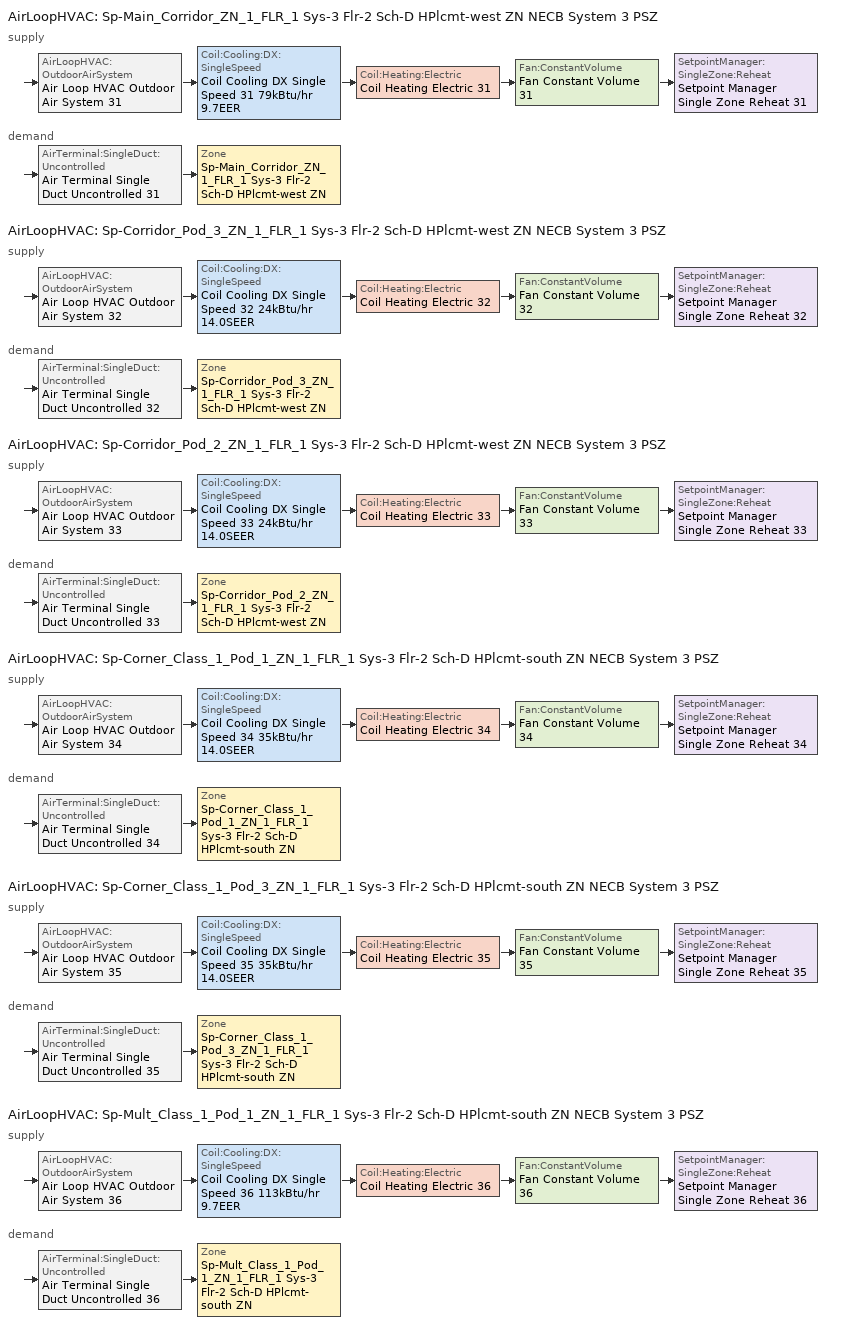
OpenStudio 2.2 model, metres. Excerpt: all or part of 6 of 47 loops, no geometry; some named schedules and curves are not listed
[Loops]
AirLoopHVAC 'Sp-Main_Corridor_ZN_1_FLR_1 Sys-3 Flr-2 Sch-D HPlcmt-west ZN NECB System 3 PSZ'
 supply: AirLoopHVAC:OutdoorAirSystem 'Air Loop HVAC Outdoor Air System 31' > Coil:Cooling:DX:SingleSpeed 'Coil Cooling DX Single Speed 31 79kBtu/hr 9.7EER' > Coil:Heating:Electric 'Coil Heating Electric 31' > Fan:ConstantVolume 'Fan Constant Volume 31' > SetpointManager:SingleZone:Reheat 'Setpoint Manager Single Zone Reheat 31'
 demand: AirTerminal:SingleDuct:Uncontrolled 'Air Terminal Single Duct Uncontrolled 31' > Zone 'Sp-Main_Corridor_ZN_1_FLR_1 Sys-3 Flr-2 Sch-D HPlcmt-west ZN'
AirLoopHVAC 'Sp-Corridor_Pod_3_ZN_1_FLR_1 Sys-3 Flr-2 Sch-D HPlcmt-west ZN NECB System 3 PSZ'
 supply: AirLoopHVAC:OutdoorAirSystem 'Air Loop HVAC Outdoor Air System 32' > Coil:Cooling:DX:SingleSpeed 'Coil Cooling DX Single Speed 32 24kBtu/hr 14.0SEER' > Coil:Heating:Electric 'Coil Heating Electric 32' > Fan:ConstantVolume 'Fan Constant Volume 32' > SetpointManager:SingleZone:Reheat 'Setpoint Manager Single Zone Reheat 32'
 demand: AirTerminal:SingleDuct:Uncontrolled 'Air Terminal Single Duct Uncontrolled 32' > Zone 'Sp-Corridor_Pod_3_ZN_1_FLR_1 Sys-3 Flr-2 Sch-D HPlcmt-west ZN'
AirLoopHVAC 'Sp-Corridor_Pod_2_ZN_1_FLR_1 Sys-3 Flr-2 Sch-D HPlcmt-west ZN NECB System 3 PSZ'
 supply: AirLoopHVAC:OutdoorAirSystem 'Air Loop HVAC Outdoor Air System 33' > Coil:Cooling:DX:SingleSpeed 'Coil Cooling DX Single Speed 33 24kBtu/hr 14.0SEER' > Coil:Heating:Electric 'Coil Heating Electric 33' > Fan:ConstantVolume 'Fan Constant Volume 33' > SetpointManager:SingleZone:Reheat 'Setpoint Manager Single Zone Reheat 33'
 demand: AirTerminal:SingleDuct:Uncontrolled 'Air Terminal Single Duct Uncontrolled 33' > Zone 'Sp-Corridor_Pod_2_ZN_1_FLR_1 Sys-3 Flr-2 Sch-D HPlcmt-west ZN'
AirLoopHVAC 'Sp-Corner_Class_1_Pod_1_ZN_1_FLR_1 Sys-3 Flr-2 Sch-D HPlcmt-south ZN NECB System 3 PSZ'
 supply: AirLoopHVAC:OutdoorAirSystem 'Air Loop HVAC Outdoor Air System 34' > Coil:Cooling:DX:SingleSpeed 'Coil Cooling DX Single Speed 34 35kBtu/hr 14.0SEER' > Coil:Heating:Electric 'Coil Heating Electric 34' > Fan:ConstantVolume 'Fan Constant Volume 34' > SetpointManager:SingleZone:Reheat 'Setpoint Manager Single Zone Reheat 34'
 demand: AirTerminal:SingleDuct:Uncontrolled 'Air Terminal Single Duct Uncontrolled 34' > Zone 'Sp-Corner_Class_1_Pod_1_ZN_1_FLR_1 Sys-3 Flr-2 Sch-D HPlcmt-south ZN'
AirLoopHVAC 'Sp-Corner_Class_1_Pod_3_ZN_1_FLR_1 Sys-3 Flr-2 Sch-D HPlcmt-south ZN NECB System 3 PSZ'
 supply: AirLoopHVAC:OutdoorAirSystem 'Air Loop HVAC Outdoor Air System 35' > Coil:Cooling:DX:SingleSpeed 'Coil Cooling DX Single Speed 35 35kBtu/hr 14.0SEER' > Coil:Heating:Electric 'Coil Heating Electric 35' > Fan:ConstantVolume 'Fan Constant Volume 35' > SetpointManager:SingleZone:Reheat 'Setpoint Manager Single Zone Reheat 35'
 demand: AirTerminal:SingleDuct:Uncontrolled 'Air Terminal Single Duct Uncontrolled 35' > Zone 'Sp-Corner_Class_1_Pod_3_ZN_1_FLR_1 Sys-3 Flr-2 Sch-D HPlcmt-south ZN'
AirLoopHVAC 'Sp-Mult_Class_1_Pod_1_ZN_1_FLR_1 Sys-3 Flr-2 Sch-D HPlcmt-south ZN NECB System 3 PSZ'
 supply: AirLoopHVAC:OutdoorAirSystem 'Air Loop HVAC Outdoor Air System 36' > Coil:Cooling:DX:SingleSpeed 'Coil Cooling DX Single Speed 36 113kBtu/hr 9.7EER' > Coil:Heating:Electric 'Coil Heating Electric 36' > Fan:ConstantVolume 'Fan Constant Volume 36' > SetpointManager:SingleZone:Reheat 'Setpoint Manager Single Zone Reheat 36'
 demand: AirTerminal:SingleDuct:Uncontrolled 'Air Terminal Single Duct Uncontrolled 36' > Zone 'Sp-Mult_Class_1_Pod_1_ZN_1_FLR_1 Sys-3 Flr-2 Sch-D HPlcmt-south ZN'
[Sizing:Zone] Zone Cooling Design Supply Air Temperature Input Method=SupplyAirTemperature; Zone Cooling Design Supply Air Temperature {C}=13; Zone Cooling Design Supply Air Temperature Difference {deltaC}=11.11; Zone Heating Design Supply Air Temperature Input Method=SupplyAirTemperature; Zone Heating Design Supply Air Temperature {C}=43; Zone Heating Design Supply Air Temperature Difference {deltaC}=11.11; Zone Cooling Design Supply Air Humidity Ratio {kg-H2O/kg-air}=0.0085; Zone Heating Design Supply Air Humidity Ratio {kg-H2O/kg-air}=0.008; Zone Heating Sizing Factor=1.3; Zone Cooling Sizing Factor=1.1; Cooling Design Air Flow Method=DesignDay; Heating Design Air Flow Method=DesignDay; Account for Dedicated Outdoor Air System=No; Dedicated Outdoor Air System Control Strategy=NeutralSupplyAir; Dedicated Outdoor Air Low Setpoint Temperature for Design {C}=autosize; Dedicated Outdoor Air High Setpoint Temperature for Design {C}=autosize
Sp-Main_Corridor_ZN_1_FLR_1 Sys-3 Flr-2 Sch-D HPlcmt-west ZN; Sp-Corridor_Pod_3_ZN_1_FLR_1 Sys-3 Flr-2 Sch-D HPlcmt-west ZN; Sp-Corridor_Pod_2_ZN_1_FLR_1 Sys-3 Flr-2 Sch-D HPlcmt-west ZN; Sp-Corner_Class_1_Pod_1_ZN_1_FLR_1 Sys-3 Flr-2 Sch-D HPlcmt-south ZN; Sp-Corner_Class_1_Pod_3_ZN_1_FLR_1 Sys-3 Flr-2 Sch-D HPlcmt-south ZN; Sp-Mult_Class_1_Pod_1_ZN_1_FLR_1 Sys-3 Flr-2 Sch-D HPlcmt-south ZN
[Zone equipment]
Sp-Main_Corridor_ZN_1_FLR_1 Sys-3 Flr-2 Sch-D HPlcmt-west ZN: Air Terminal Single Duct Uncontrolled 31, Zone HVAC Baseboard Convective Electric 31
Sp-Corridor_Pod_3_ZN_1_FLR_1 Sys-3 Flr-2 Sch-D HPlcmt-west ZN: Air Terminal Single Duct Uncontrolled 32, Zone HVAC Baseboard Convective Electric 32
Sp-Corridor_Pod_2_ZN_1_FLR_1 Sys-3 Flr-2 Sch-D HPlcmt-west ZN: Air Terminal Single Duct Uncontrolled 33, Zone HVAC Baseboard Convective Electric 33
Sp-Corner_Class_1_Pod_1_ZN_1_FLR_1 Sys-3 Flr-2 Sch-D HPlcmt-south ZN: Air Terminal Single Duct Uncontrolled 34, Zone HVAC Baseboard Convective Electric 34
Sp-Corner_Class_1_Pod_3_ZN_1_FLR_1 Sys-3 Flr-2 Sch-D HPlcmt-south ZN: Air Terminal Single Duct Uncontrolled 35, Zone HVAC Baseboard Convective Electric 35
Sp-Mult_Class_1_Pod_1_ZN_1_FLR_1 Sys-3 Flr-2 Sch-D HPlcmt-south ZN: Air Terminal Single Duct Uncontrolled 36, Zone HVAC Baseboard Convective Electric 36
[AirLoopHVAC] Design Supply Air Flow Rate {m3/s}=AutoSize
Name | Availability Schedule | Availability Manager
Sp-Main_Corridor_ZN_1_FLR_1 Sys-3 Flr-2 Sch-D HPlcmt-west ZN NECB System 3 PSZ | Sp-Main_Corridor_ZN_1_FLR_1 Sys-3 Flr-2 Sch-D HPlcmt-west ZN NECB System 3 PSZ Occ Sch | Availability Manager Night Cycle 28
Sp-Corridor_Pod_3_ZN_1_FLR_1 Sys-3 Flr-2 Sch-D HPlcmt-west ZN NECB System 3 PSZ | Sp-Corridor_Pod_3_ZN_1_FLR_1 Sys-3 Flr-2 Sch-D HPlcmt-west ZN NECB System 3 PSZ Occ Sch | Availability Manager Night Cycle 21
Sp-Corridor_Pod_2_ZN_1_FLR_1 Sys-3 Flr-2 Sch-D HPlcmt-west ZN NECB System 3 PSZ | Sp-Corridor_Pod_2_ZN_1_FLR_1 Sys-3 Flr-2 Sch-D HPlcmt-west ZN NECB System 3 PSZ Occ Sch | Availability Manager Night Cycle 19
Sp-Corner_Class_1_Pod_1_ZN_1_FLR_1 Sys-3 Flr-2 Sch-D HPlcmt-south ZN NECB System 3 PSZ | Sp-Corner_Class_1_Pod_1_ZN_1_FLR_1 Sys-3 Flr-2 Sch-D HPlcmt-south ZN NECB System 3 PSZ Occ Sch | Availability Manager Night Cycle 5
Sp-Corner_Class_1_Pod_3_ZN_1_FLR_1 Sys-3 Flr-2 Sch-D HPlcmt-south ZN NECB System 3 PSZ | Sp-Corner_Class_1_Pod_3_ZN_1_FLR_1 Sys-3 Flr-2 Sch-D HPlcmt-south ZN NECB System 3 PSZ Occ Sch | Availability Manager Night Cycle 9
Sp-Mult_Class_1_Pod_1_ZN_1_FLR_1 Sys-3 Flr-2 Sch-D HPlcmt-south ZN NECB System 3 PSZ | Sp-Mult_Class_1_Pod_1_ZN_1_FLR_1 Sys-3 Flr-2 Sch-D HPlcmt-south ZN NECB System 3 PSZ Occ Sch | Availability Manager Night Cycle 32
[Sizing:System] Type of Load to Size On=Sensible; Design Outdoor Air Flow Rate {m3/s}=Autosize; Minimum System Air Flow Ratio=1; Preheat Design Temperature {C}=7; Preheat Design Humidity Ratio {kg-H2O/kg-Air}=0.008; Precool Design Temperature {C}=13; Precool Design Humidity Ratio {kg-H2O/kg-Air}=0.008; Central Cooling Design Supply Air Temperature {C}=13; Central Heating Design Supply Air Temperature {C}=43; Sizing Option=NonCoincident; 100% Outdoor Air in Cooling=No; 100% Outdoor Air in Heating=No; Central Cooling Design Supply Air Humidity Ratio {kg-H2O/kg-Air}=0.0085; Central Heating Design Supply Air Humidity Ratio {kg-H2O/kg-Air}=0.008; Cooling Design Air Flow Method=DesignDay; Cooling Design Air Flow Rate {m3/s}=0; Heating Design Air Flow Method=DesignDay; Heating Design Air Flow Rate {m3/s}=0; System Outdoor Air Method=ZoneSum; Zone Maximum Outdoor Air Fraction=1; Cooling Supply Air Flow Rate Per Floor Area {m3/s-m2}=0.00996765; Cooling Fraction of Autosized Cooling Supply Air Flow Rate=1; Cooling Supply Air Flow Rate Per Unit Cooling Capacity {m3/s-W}=3.94755e-05; Heating Supply Air Flow Rate Per Floor Area {m3/s-m2}=0.00996765; Heating Fraction of Autosized Heating Supply Air Flow Rate=1; Heating Fraction of Autosized Cooling Supply Air Flow Rate=1; Heating Supply Air Flow Rate Per Unit Heating Capacity {m3/s-W}=3.15882e-05; Cooling Design Capacity Method=CoolingDesignCapacity; Cooling Design Capacity {W}=autosize; Cooling Design Capacity Per Floor Area {W/m2}=234.7; Fraction of Autosized Cooling Design Capacity=1; Heating Design Capacity Method=HeatingDesignCapacity; Heating Design Capacity {W}=autosize; Heating Design Capacity Per Floor Area {W/m2}=157; Fraction of Autosized Heating Design Capacity=1; Central Cooling Capacity Control Method=OnOff
Sp-Main_Corridor_ZN_1_FLR_1 Sys-3 Flr-2 Sch-D HPlcmt-west ZN NECB System 3 PSZ; Sp-Corridor_Pod_3_ZN_1_FLR_1 Sys-3 Flr-2 Sch-D HPlcmt-west ZN NECB System 3 PSZ; Sp-Corridor_Pod_2_ZN_1_FLR_1 Sys-3 Flr-2 Sch-D HPlcmt-west ZN NECB System 3 PSZ; Sp-Corner_Class_1_Pod_1_ZN_1_FLR_1 Sys-3 Flr-2 Sch-D HPlcmt-south ZN NECB System 3 PSZ; Sp-Corner_Class_1_Pod_3_ZN_1_FLR_1 Sys-3 Flr-2 Sch-D HPlcmt-south ZN NECB System 3 PSZ; Sp-Mult_Class_1_Pod_1_ZN_1_FLR_1 Sys-3 Flr-2 Sch-D HPlcmt-south ZN NECB System 3 PSZ
[Fan:ConstantVolume] Availability Schedule=Always On Discrete; Fan Efficiency=0.39975; Pressure Rise {Pa}=640; Maximum Flow Rate {m3/s}=AutoSize; Motor Efficiency=0.615
Fan Constant Volume 31; Fan Constant Volume 32; Fan Constant Volume 33; Fan Constant Volume 34; Fan Constant Volume 35; Fan Constant Volume 36
[Coil:Heating:Electric] Availability Schedule=Always On Discrete
Coil Heating Electric 31; Coil Heating Electric 32; Coil Heating Electric 33; Coil Heating Electric 34; Coil Heating Electric 35; Coil Heating Electric 36
[Coil:Cooling:DX:SingleSpeed] Availability Schedule=Always On Discrete; Rated Total Cooling Capacity {W}=autosize; Rated Sensible Heat Ratio=autosize; Rated Air Flow Rate {m3/s}=autosize; Rated Evaporator Fan Power Per Volume Flow Rate {W/(m3/s)}=773.3; Condenser Type=AirCooled; Evaporative Condenser Effectiveness=0; Evaporative Condenser Air Flow Rate {m3/s}=Autosize; Evaporative Condenser Pump Rated Power Consumption {W}=Autosize; Crankcase Heater Capacity {W}=0; Maximum Outdoor Dry-Bulb Temperature for Crankcase Heater Operation {C}=0; Basin Heater Capacity {W/K}=0; Basin Heater Setpoint Temperature {C}=10
Name | Rated COP {W/W} | Total Cooling Capacity Function of Temperature Curve | Total Cooling Capacity Function of Flow Fraction Curve | Energy Input Ratio Function of Temperature Curve | Energy Input Ratio Function of Flow Fraction Curve | Part Load Fraction Correlation Curve
Coil Cooling DX Single Speed 31 79kBtu/hr 9.7EER | 3.33881 | DXCOOL-NECB2011-REF-CAPFT 24 | DXCOOL-NECB2011-REF-CAPFFLOW 24 | DXCOOL-NECB2011-REF-COOLEIRFT 24 | DXCOOL-NECB2011-REF-COOLEIRFFLOW 24 | DXCOOL-NECB2011-REF-COOLPLFFPLR 24
Coil Cooling DX Single Speed 32 24kBtu/hr 14.0SEER | 3.8248 | DXCOOL-NECB2011-REF-CAPFT 25 | DXCOOL-NECB2011-REF-CAPFFLOW 25 | DXCOOL-NECB2011-REF-COOLEIRFT 25 | DXCOOL-NECB2011-REF-COOLEIRFFLOW 25 | DXCOOL-NECB2011-REF-COOLPLFFPLR 25
Coil Cooling DX Single Speed 33 24kBtu/hr 14.0SEER | 3.8248 | DXCOOL-NECB2011-REF-CAPFT 26 | DXCOOL-NECB2011-REF-CAPFFLOW 26 | DXCOOL-NECB2011-REF-COOLEIRFT 26 | DXCOOL-NECB2011-REF-COOLEIRFFLOW 26 | DXCOOL-NECB2011-REF-COOLPLFFPLR 26
Coil Cooling DX Single Speed 34 35kBtu/hr 14.0SEER | 3.8248 | DXCOOL-NECB2011-REF-CAPFT 27 | DXCOOL-NECB2011-REF-CAPFFLOW 27 | DXCOOL-NECB2011-REF-COOLEIRFT 27 | DXCOOL-NECB2011-REF-COOLEIRFFLOW 27 | DXCOOL-NECB2011-REF-COOLPLFFPLR 27
Coil Cooling DX Single Speed 35 35kBtu/hr 14.0SEER | 3.8248 | DXCOOL-NECB2011-REF-CAPFT 28 | DXCOOL-NECB2011-REF-CAPFFLOW 28 | DXCOOL-NECB2011-REF-COOLEIRFT 28 | DXCOOL-NECB2011-REF-COOLEIRFFLOW 28 | DXCOOL-NECB2011-REF-COOLPLFFPLR 28
Coil Cooling DX Single Speed 36 113kBtu/hr 9.7EER | 3.36416 | DXCOOL-NECB2011-REF-CAPFT 29 | DXCOOL-NECB2011-REF-CAPFFLOW 29 | DXCOOL-NECB2011-REF-COOLEIRFT 29 | DXCOOL-NECB2011-REF-COOLEIRFFLOW 29 | DXCOOL-NECB2011-REF-COOLPLFFPLR 29
[Controller:OutdoorAir] Minimum Outdoor Air Flow Rate {m3/s}=0; Maximum Outdoor Air Flow Rate {m3/s}=Autosize; Economizer Control Action Type=ModulateFlow; Lockout Type=NoLockout; Minimum Limit Type=FixedMinimum; High Humidity Control=No; Heat Recovery Bypass Control Type=BypassWhenWithinEconomizerLimits
Name | Economizer Control Type | Minimum Outdoor Air Schedule | Controller Mechanical Ventilation | Economizer Maximum Limit Dry-Bulb Temperature {C} | Economizer Maximum Limit Enthalpy {J/kg} | Economizer Minimum Limit Dry-Bulb Temperature {C}
Controller Outdoor Air 31 | DifferentialEnthalpy | Sp-Main_Corridor_ZN_1_FLR_1 Sys-3 Flr-2 Sch-D HPlcmt-west ZN NECB System 3 PSZ Occ Sch | Controller Mechanical Ventilation 31
Controller Outdoor Air 32 | NoEconomizer | Sp-Corridor_Pod_3_ZN_1_FLR_1 Sys-3 Flr-2 Sch-D HPlcmt-west ZN NECB System 3 PSZ Occ Sch | Controller Mechanical Ventilation 32 | 28 | 64000 | -100
Controller Outdoor Air 33 | NoEconomizer | Sp-Corridor_Pod_2_ZN_1_FLR_1 Sys-3 Flr-2 Sch-D HPlcmt-west ZN NECB System 3 PSZ Occ Sch | Controller Mechanical Ventilation 33 | 28 | 64000 | -100
Controller Outdoor Air 34 | NoEconomizer | Sp-Corner_Class_1_Pod_1_ZN_1_FLR_1 Sys-3 Flr-2 Sch-D HPlcmt-south ZN NECB System 3 PSZ Occ Sch | Controller Mechanical Ventilation 34 | 28 | 64000 | -100
Controller Outdoor Air 35 | NoEconomizer | Sp-Corner_Class_1_Pod_3_ZN_1_FLR_1 Sys-3 Flr-2 Sch-D HPlcmt-south ZN NECB System 3 PSZ Occ Sch | Controller Mechanical Ventilation 35 | 28 | 64000 | -100
Controller Outdoor Air 36 | DifferentialEnthalpy | Sp-Mult_Class_1_Pod_1_ZN_1_FLR_1 Sys-3 Flr-2 Sch-D HPlcmt-south ZN NECB System 3 PSZ Occ Sch | Controller Mechanical Ventilation 36
[Controller:MechanicalVentilation] Availability Schedule=Always On Discrete; System Outdoor Air Method=ZoneSum
Controller Mechanical Ventilation 31; Controller Mechanical Ventilation 32; Controller Mechanical Ventilation 33; Controller Mechanical Ventilation 34; Controller Mechanical Ventilation 35; Controller Mechanical Ventilation 36
[AirLoopHVAC:OutdoorAirSystem]
Name | Controller
Air Loop HVAC Outdoor Air System 31 | Controller Outdoor Air 31
Air Loop HVAC Outdoor Air System 32 | Controller Outdoor Air 32
Air Loop HVAC Outdoor Air System 33 | Controller Outdoor Air 33
Air Loop HVAC Outdoor Air System 34 | Controller Outdoor Air 34
Air Loop HVAC Outdoor Air System 35 | Controller Outdoor Air 35
Air Loop HVAC Outdoor Air System 36 | Controller Outdoor Air 36
[SetpointManager:SingleZone:Reheat] Minimum Supply Air Temperature {C}=13; Maximum Supply Air Temperature {C}=43
Name | Control Zone
Setpoint Manager Single Zone Reheat 31 | Sp-Main_Corridor_ZN_1_FLR_1 Sys-3 Flr-2 Sch-D HPlcmt-west ZN
Setpoint Manager Single Zone Reheat 32 | Sp-Corridor_Pod_3_ZN_1_FLR_1 Sys-3 Flr-2 Sch-D HPlcmt-west ZN
Setpoint Manager Single Zone Reheat 33 | Sp-Corridor_Pod_2_ZN_1_FLR_1 Sys-3 Flr-2 Sch-D HPlcmt-west ZN
Setpoint Manager Single Zone Reheat 34 | Sp-Corner_Class_1_Pod_1_ZN_1_FLR_1 Sys-3 Flr-2 Sch-D HPlcmt-south ZN
Setpoint Manager Single Zone Reheat 35 | Sp-Corner_Class_1_Pod_3_ZN_1_FLR_1 Sys-3 Flr-2 Sch-D HPlcmt-south ZN
Setpoint Manager Single Zone Reheat 36 | Sp-Mult_Class_1_Pod_1_ZN_1_FLR_1 Sys-3 Flr-2 Sch-D HPlcmt-south ZN
[AirTerminal:SingleDuct:Uncontrolled] Availability Schedule=Always On Discrete; Maximum Air Flow Rate {m3/s}=AutoSize
Air Terminal Single Duct Uncontrolled 31; Air Terminal Single Duct Uncontrolled 32; Air Terminal Single Duct Uncontrolled 33; Air Terminal Single Duct Uncontrolled 34; Air Terminal Single Duct Uncontrolled 35; Air Terminal Single Duct Uncontrolled 36
[ZoneHVAC:Baseboard:Convective:Electric] Availability Schedule=Always On Discrete; Nominal Capacity {W}=autosize; Efficiency=1
Zone HVAC Baseboard Convective Electric 31; Zone HVAC Baseboard Convective Electric 32; Zone HVAC Baseboard Convective Electric 33; Zone HVAC Baseboard Convective Electric 34; Zone HVAC Baseboard Convective Electric 35; Zone HVAC Baseboard Convective Electric 36
[AvailabilityManager:NightCycle] Control Type=CycleOnAny; Thermostat Tolerance {deltaC}=1; Cycling Run Time {s}=3600
Availability Manager Night Cycle 5; Availability Manager Night Cycle 9; Availability Manager Night Cycle 19; Availability Manager Night Cycle 21; Availability Manager Night Cycle 28; Availability Manager Night Cycle 32
[Schedule:Ruleset]
Name | Default Day Schedule | Summer Design Day Schedule | Winter Design Day Schedule
Sp-Corner_Class_1_Pod_1_ZN_1_FLR_1 Sys-3 Flr-2 Sch-D HPlcmt-south ZN NECB System 3 PSZ Occ Sch | Sp-Corner_Class_1_Pod_1_ZN_1_FLR_1 Sys-3 Flr-2 Sch-D HPlcmt-south ZN NECB System 3 PSZ Occ Sch Default | Sp-Corner_Class_1_Pod_1_ZN_1_FLR_1 Sys-3 Flr-2 Sch-D HPlcmt-south ZN NECB System 3 PSZ Occ Sch Summer Design Day | Sp-Corner_Class_1_Pod_1_ZN_1_FLR_1 Sys-3 Flr-2 Sch-D HPlcmt-south ZN NECB System 3 PSZ Occ Sch Winter Design Day
Sp-Corner_Class_1_Pod_3_ZN_1_FLR_1 Sys-3 Flr-2 Sch-D HPlcmt-south ZN NECB System 3 PSZ Occ Sch | Sp-Corner_Class_1_Pod_3_ZN_1_FLR_1 Sys-3 Flr-2 Sch-D HPlcmt-south ZN NECB System 3 PSZ Occ Sch Default | Sp-Corner_Class_1_Pod_3_ZN_1_FLR_1 Sys-3 Flr-2 Sch-D HPlcmt-south ZN NECB System 3 PSZ Occ Sch Summer Design Day | Sp-Corner_Class_1_Pod_3_ZN_1_FLR_1 Sys-3 Flr-2 Sch-D HPlcmt-south ZN NECB System 3 PSZ Occ Sch Winter Design Day
Sp-Corridor_Pod_2_ZN_1_FLR_1 Sys-3 Flr-2 Sch-D HPlcmt-west ZN NECB System 3 PSZ Occ Sch | Sp-Corridor_Pod_2_ZN_1_FLR_1 Sys-3 Flr-2 Sch-D HPlcmt-west ZN NECB System 3 PSZ Occ Sch Default | Sp-Corridor_Pod_2_ZN_1_FLR_1 Sys-3 Flr-2 Sch-D HPlcmt-west ZN NECB System 3 PSZ Occ Sch Summer Design Day | Sp-Corridor_Pod_2_ZN_1_FLR_1 Sys-3 Flr-2 Sch-D HPlcmt-west ZN NECB System 3 PSZ Occ Sch Winter Design Day
Sp-Corridor_Pod_3_ZN_1_FLR_1 Sys-3 Flr-2 Sch-D HPlcmt-west ZN NECB System 3 PSZ Occ Sch | Sp-Corridor_Pod_3_ZN_1_FLR_1 Sys-3 Flr-2 Sch-D HPlcmt-west ZN NECB System 3 PSZ Occ Sch Default | Sp-Corridor_Pod_3_ZN_1_FLR_1 Sys-3 Flr-2 Sch-D HPlcmt-west ZN NECB System 3 PSZ Occ Sch Summer Design Day | Sp-Corridor_Pod_3_ZN_1_FLR_1 Sys-3 Flr-2 Sch-D HPlcmt-west ZN NECB System 3 PSZ Occ Sch Winter Design Day
Sp-Main_Corridor_ZN_1_FLR_1 Sys-3 Flr-2 Sch-D HPlcmt-west ZN NECB System 3 PSZ Occ Sch | Sp-Main_Corridor_ZN_1_FLR_1 Sys-3 Flr-2 Sch-D HPlcmt-west ZN NECB System 3 PSZ Occ Sch Default | Sp-Main_Corridor_ZN_1_FLR_1 Sys-3 Flr-2 Sch-D HPlcmt-west ZN NECB System 3 PSZ Occ Sch Summer Design Day | Sp-Main_Corridor_ZN_1_FLR_1 Sys-3 Flr-2 Sch-D HPlcmt-west ZN NECB System 3 PSZ Occ Sch Winter Design Day
Sp-Mult_Class_1_Pod_1_ZN_1_FLR_1 Sys-3 Flr-2 Sch-D HPlcmt-south ZN NECB System 3 PSZ Occ Sch | Sp-Mult_Class_1_Pod_1_ZN_1_FLR_1 Sys-3 Flr-2 Sch-D HPlcmt-south ZN NECB System 3 PSZ Occ Sch Default | Sp-Mult_Class_1_Pod_1_ZN_1_FLR_1 Sys-3 Flr-2 Sch-D HPlcmt-south ZN NECB System 3 PSZ Occ Sch Summer Design Day | Sp-Mult_Class_1_Pod_1_ZN_1_FLR_1 Sys-3 Flr-2 Sch-D HPlcmt-south ZN NECB System 3 PSZ Occ Sch Winter Design Day
[Schedule:Constant]
Always On Discrete: Value=1
[Curve:Biquadratic] Minimum Value of x=13; Maximum Value of x=24; Minimum Value of y=24; Maximum Value of y=46
Name | Coefficient1 Constant | Coefficient2 x | Coefficient3 x**2 | Coefficient4 y | Coefficient5 y**2 | Coefficient6 x*y
DXCOOL-NECB2011-REF-CAPFT 24; DXCOOL-NECB2011-REF-CAPFT 25; DXCOOL-NECB2011-REF-CAPFT 26; DXCOOL-NECB2011-REF-CAPFT 27 | 0.867905 | 0.0142459 | 0.00055436 | -0.0075575 | 3.3e-05 | -0.0001918
DXCOOL-NECB2011-REF-COOLEIRFT 24; DXCOOL-NECB2011-REF-COOLEIRFT 25; DXCOOL-NECB2011-REF-COOLEIRFT 26 | 0.116936 | 0.0284933 | -0.0004112 | 0.0214108 | 0.00016103 | -0.0006791
[Curve:Quadratic] Coefficient1 Constant=1; Coefficient2 x=0; Coefficient3 x**2=0; Minimum Value of x=0; Maximum Value of x=1
DXCOOL-NECB2011-REF-CAPFFLOW 24; DXCOOL-NECB2011-REF-COOLEIRFFLOW 24; DXCOOL-NECB2011-REF-CAPFFLOW 25; DXCOOL-NECB2011-REF-COOLEIRFFLOW 25; DXCOOL-NECB2011-REF-CAPFFLOW 26; DXCOOL-NECB2011-REF-COOLEIRFFLOW 26; DXCOOL-NECB2011-REF-CAPFFLOW 27
[Curve:Cubic] Coefficient1 Constant=0.0277; Coefficient2 x=4.9151; Coefficient3 x**2=-8.184; Coefficient4 x**3=4.2702; Minimum Value of x=0.7; Maximum Value of x=1
DXCOOL-NECB2011-REF-COOLPLFFPLR 24; DXCOOL-NECB2011-REF-COOLPLFFPLR 25; DXCOOL-NECB2011-REF-COOLPLFFPLR 26
